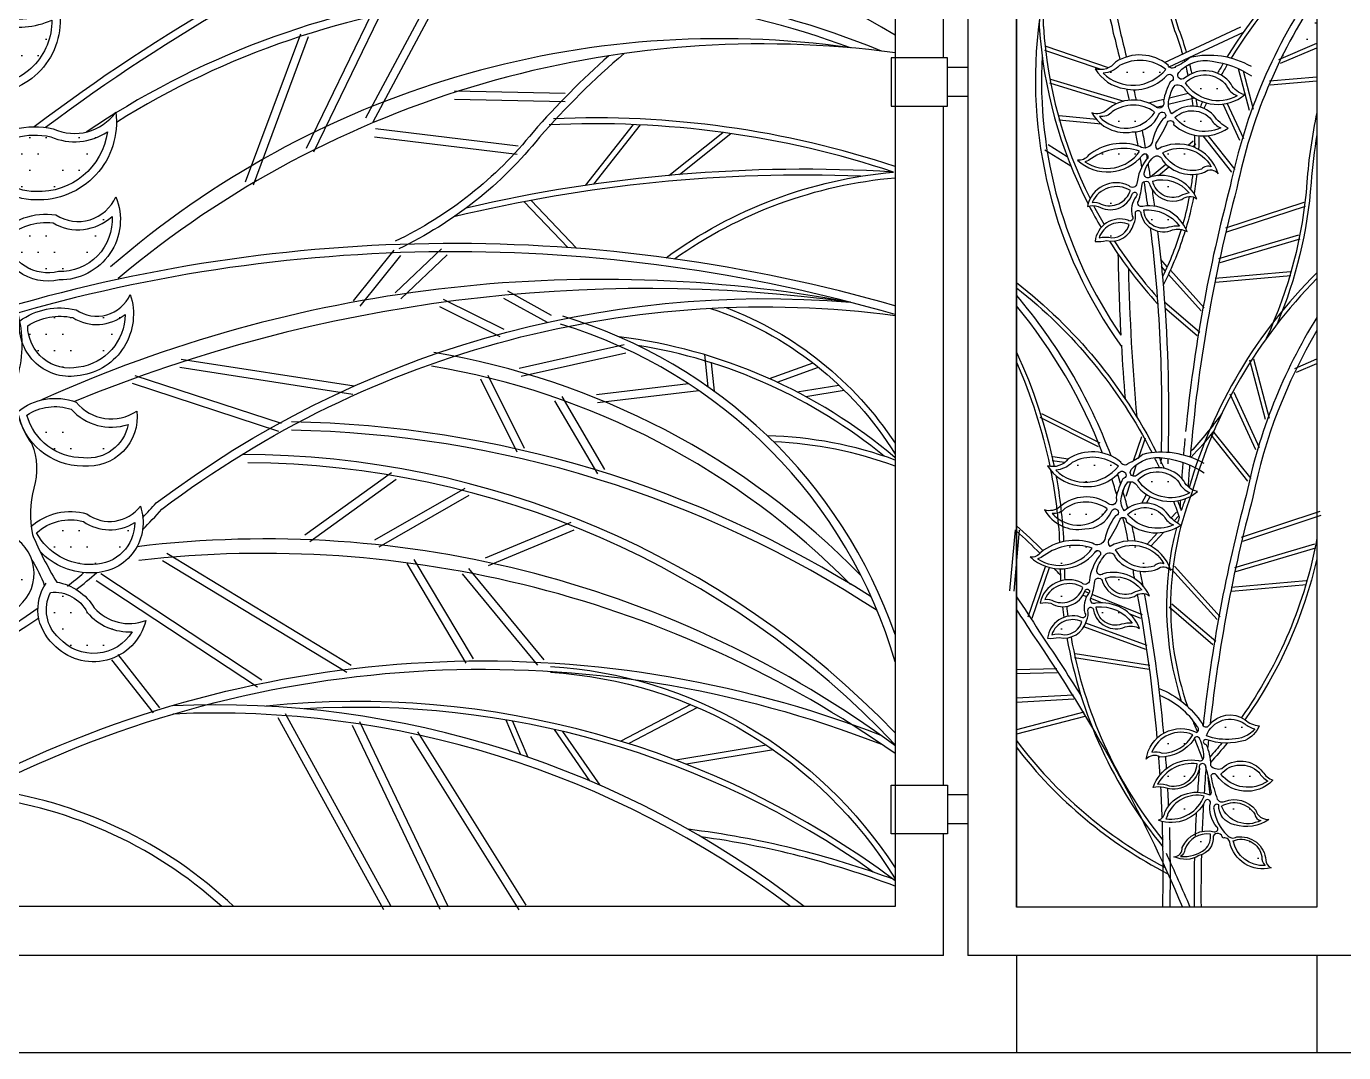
# Model space of a CAD drawing. Extents: x -6708 to 51378, y -17661 to 34250.
# Drawn here: x 30414 to 31771, y -4537 to -3480 of the extents above; entities that cross this region are included whole.
import ezdxf

# ---------------------------------------------------------------- set-up
doc = ezdxf.new("R2010")
doc.units = 0
doc.header["$LTSCALE"] = 5
doc.header["$MEASUREMENT"] = 0
for name, color, linetype in [('0-BCA', 33, 'CONTINUOUS'), ('0-TEXT', 7, 'CONTINUOUS'), ('1', 1, 'CONTINUOUS'), ('2', 2, 'CONTINUOUS'), ('LEAF', 2, 'CONTINUOUS'), ('MET', 2, 'CONTINUOUS')]:
    doc.layers.add(name, color=color, linetype=linetype)

msp = doc.modelspace()

# ---------------------------------------------------------------- hatches: boundary and pattern name
at = {"layer": 'LEAF'}
h = msp.add_hatch(dxfattribs=at)
h.set_pattern_fill('DOTS', color=2, scale=270, style=0)
edge = h.paths.add_edge_path()
edge.add_arc((30458.9, -4040.5), 52.1, 435.1151, 491.5516, ccw=False)
edge.add_arc((30499.5, -3950.4), 48.1, 235.5625, 302.4143)
edge.add_arc((30482.1, -3991.2), 43.2, 270.2682, 360.1982, ccw=False)
edge.add_arc((30478.9, -3972.9), 61.6, 207.6486, 273.133, ccw=False)
edge = h.paths.add_edge_path()
edge.add_arc((30443.4, -3924.9), 53.1, 431.9789, 483.4165, ccw=False)
edge.add_arc((30501, -3838), 55, 221.42, 288.4408)
edge.add_arc((30477, -3882.5), 42.2, 263.7253, 349.548, ccw=False)
edge.add_arc((30471.8, -3864.5), 59.9, 195.5363, 270.5156, ccw=False)
edge = h.paths.add_edge_path()
edge.add_arc((30448, -3839.8), 61.2, 437.426, 482.7486, ccw=False)
edge.add_arc((30486, -3740.6), 46.5, 237.9256, 309.0668)
edge.add_arc((30460, -3776.3), 55.3, 277.7065, 359.5784, ccw=False)
edge.add_arc((30458.6, -3788.3), 43.7, 179.931, 281.6582, ccw=False)
edge = h.paths.add_edge_path()
edge.add_arc((30433.5, -3741.1), 59.2, 442.7355, 493.8052, ccw=False)
edge.add_arc((30466.8, -3638.2), 51.2, 239.6463, 312.9975)
edge.add_arc((30448.3, -3679), 53.5, 268.1437, 363.6227, ccw=False)
edge.add_arc((30435.9, -3689.5), 44.3, 191.5359, 283.9449, ccw=False)
edge = h.paths.add_edge_path()
edge.add_arc((30422.1, -3668.5), 76.7, 437.6054, 491.2856, ccw=False)
edge.add_arc((30463.1, -3537.8), 60.9, 246.2475, 303.898)
edge.add_arc((30426.2, -3578.6), 71.6, 267.4018, 352.0913, ccw=False)
edge.add_arc((30422.4, -3597.4), 52.7, 194.8205, 270.5657, ccw=False)
edge = h.paths.add_edge_path()
edge.add_arc((30370.8, -3521.1), 45.4, 433.0577, 523.8271, ccw=False)
edge.add_arc((30405.8, -3398.4), 82.2, 254.6195, 294.4263)
edge.add_arc((30373.2, -3474), 66.6, 269.9496, 360.5992, ccw=False)
edge.add_arc((30376.6, -3486.6), 54, 203.833, 266.3218, ccw=False)
edge = h.paths.add_edge_path()
edge.add_arc((30290.1, -3606.9), 40.7, 414.5066, 517.6015)
edge.add_arc((30184.6, -3558), 75.6, 298.7529, 333.8366, ccw=False)
edge.add_arc((30262.5, -3563.7), 73.5, 235.5697, 276.1997)
edge.add_arc((30265.1, -3586.7), 50.3, 275.9943, 375.0056)
edge = h.paths.add_edge_path()
edge.add_arc((30328.7, -3705.4), 44.3, 425.9868, 511.5726)
edge.add_arc((30244.8, -3659.5), 51.3, 276.7487, 331.0794, ccw=False)
edge.add_arc((30293.1, -3668.1), 59.8, 225.0754, 279.4395)
edge.add_arc((30297.9, -3677.1), 50.3, 275.7386, 373.9658)
edge = h.paths.add_edge_path()
edge.add_arc((30347.7, -3801.8), 42.5, 423.6275, 509.3773)
edge.add_arc((30264, -3767.5), 48.8, 286.5299, 344.9013, ccw=False)
edge.add_arc((30315.8, -3767.2), 60.4, 231.1532, 283.6189)
edge.add_arc((30324.6, -3780.9), 45.3, 276.8291, 382.2533)
edge = h.paths.add_edge_path()
edge.add_arc((30364.1, -3896.9), 49.4, 433.8645, 506.2377)
edge.add_arc((30278.8, -3843.4), 51.2, 273.1097, 329.5246, ccw=False)
edge.add_arc((30321.1, -3870.4), 46.3, 211.515, 296.9073)
edge.add_arc((30320.7, -3857.9), 57.7, 291.6434, 368.5381)
edge = h.paths.add_edge_path()
edge.add_arc((30372.8, -3977.8), 38.2, 414.1995, 505.4013)
edge.add_arc((30296.1, -3928.9), 52.8, 265.6524, 328.9847, ccw=False)
edge.add_arc((30331, -3959.8), 44.5, 209.1727, 287.0363)
edge.add_arc((30342.1, -3949.4), 53, 272.0389, 362.8121)
edge = h.paths.add_edge_path()
edge.add_arc((30408.5, -4062.3), 44.9, 458.635, 513.9482)
edge.add_arc((30332.6, -4020), 42.1, 266.2272, 327.5952, ccw=False)
edge.add_arc((30367.7, -4038.9), 44.4, 211.3183, 303.733)
edge.add_arc((30377.6, -4043.7), 35.4, 294.6098, 406.9385)
edge = h.paths.add_edge_path()
edge.add_arc((30444.8, -4098.6), 34.7, 385.2536, 452.8945, ccw=False)
edge.add_arc((30519.6, -4046.9), 56.9, 220.3642, 273.1283)
edge.add_arc((30482.6, -4079), 47.2, 221.7183, 328.332, ccw=False)
edge.add_arc((30473.2, -4081), 39.1, 152.8716, 228.627, ccw=False)
h = msp.add_hatch(dxfattribs=at)
h.set_pattern_fill('DOTS', color=2, scale=270, style=0)
h.paths.add_polyline_path([(31597.1, -3573.7, -0.427212), (31634.8, -3576, 0.181516), (31644.3, -3584.5, -0.33888)])
h.paths.add_polyline_path([(31584.6, -3610, -0.413064), (31634.6, -3624.6, 0.323086), (31624.5, -3627.1, -0.350598)])
h.paths.add_polyline_path([(31574.2, -3639.2, -0.305208), (31611.7, -3651.5, 0.084533), (31603, -3654.6, -0.471178)])
h.paths.add_polyline_path([(31565, -3669, -0.26028), (31601.9, -3685.6, 0.071469), (31590.9, -3686.9, -0.494266)])
h.paths.add_polyline_path([(31550.1, -3684.1, -0.33254), (31532.1, -3697.7, 0.117606), (31519, -3697.7, -0.444485)])
h.paths.add_polyline_path([(31551.2, -3649, -0.435938), (31521.1, -3663, 0.196843), (31511.9, -3661.2, -0.453979)])
h.paths.add_polyline_path([(31607.9, -3538, -0.451636), (31650.2, -3540.8, 0.198186), (31661.3, -3551.3, -0.400599)])
h.paths.add_polyline_path([(31523.2, -3528.2, 0.1622), (31540.1, -3520.3, -0.301965), (31587.6, -3524.1, -0.443405)])
h = msp.add_hatch(dxfattribs=at)
h.set_pattern_fill('DOTS', color=2, scale=270, style=0)
h.paths.add_polyline_path([(31519.3, -3572.7, 0.263305), (31532.4, -3567.8, -0.322078), (31576.3, -3568.3, -0.495718)])
h.paths.add_polyline_path([(31560.6, -3608.4, -0.410464), (31504.4, -3619.4, 0.105325), (31511.1, -3616.1, -0.239944)])
h = msp.add_hatch(dxfattribs=at)
h.set_pattern_fill('DOTS', color=2, scale=270, style=0)
h.paths.add_polyline_path([(31559, -3947, -0.451636), (31601.4, -3949.8, 0.169458), (31610.4, -3959.4, 0.000425), (31610.2, -3960.3, 0.001283), (31609.6, -3961.8, -0.377387)])
h.paths.add_polyline_path([(31586, -3985, 0.181516), (31595.5, -3993.5, -0.33888), (31548.3, -3982.7, -0.427212)])
h.paths.add_polyline_path([(31491.3, -3929.3, -0.301965), (31538.8, -3933.2, -0.443405), (31474.3, -3937.3, 0.1622)])
h = msp.add_hatch(dxfattribs=at)
h.set_pattern_fill('DOTS', color=2, scale=270, style=0)
h.paths.add_polyline_path([(31470.5, -3981.7, 0.263305), (31483.6, -3976.8, -0.318168), (31527.2, -3977.1, -0.502624)])
h = msp.add_hatch(dxfattribs=at)
h.set_pattern_fill('DOTS', color=2, scale=270, style=0)
h.paths.add_polyline_path([(31535.9, -4019.2, -0.417418), (31585.7, -4033.6, 0.323086), (31575.7, -4036.2, -0.348779)])
h.paths.add_polyline_path([(31462.3, -4025.1, -0.24519), (31511.8, -4017.7, -0.406418), (31455.6, -4028.5, 0.105325)])
h = msp.add_hatch(dxfattribs=at)
h.set_pattern_fill('DOTS', color=2, scale=270, style=0)
h.paths.add_polyline_path([(31502.3, -4058.1, -0.435938), (31472.3, -4072.1, 0.196843), (31463, -4070.3, -0.453979)])
h = msp.add_hatch(dxfattribs=at)
h.set_pattern_fill('DOTS', color=2, scale=270, style=0)
h.paths.add_polyline_path([(31525.4, -4048.3, -0.305208), (31562.9, -4060.6, 0.084533), (31554.1, -4063.7, -0.471178)])
h = msp.add_hatch(dxfattribs=at)
h.set_pattern_fill('DOTS', color=2, scale=270, style=0)
h.paths.add_polyline_path([(31516.1, -4078, -0.26028), (31553.1, -4094.7, 0.071469), (31542.1, -4096, -0.494266)])
h = msp.add_hatch(dxfattribs=at)
h.set_pattern_fill('DOTS', color=2, scale=270, style=0)
h.paths.add_polyline_path([(31501.3, -4093.2, -0.33254), (31483.3, -4106.7, 0.117606), (31470.2, -4106.7, -0.444485)])
h = msp.add_hatch(dxfattribs=at)
h.set_pattern_fill('DOTS', color=2, scale=270, style=0)
h.paths.add_polyline_path([(31669.1, -4198.6, 0.096625), (31679.3, -4203.9, -0.229635), (31656.1, -4214.3, -0.122366), (31629.5, -4210.9, -0.494881)])
h = msp.add_hatch(dxfattribs=at)
h.set_pattern_fill('DOTS', color=2, scale=270, style=0)
h.paths.add_polyline_path([(31620.1, -4239.9, -0.437117), (31591.1, -4262.5, 0.158727), (31579.2, -4260.8, -0.312282)])
h.paths.add_polyline_path([(31615.5, -4209.8, -0.273804), (31583.8, -4228.8, 0.176035), (31573.4, -4227.7, -0.421189)])
h = msp.add_hatch(dxfattribs=at)
h.set_pattern_fill('DOTS', color=2, scale=270, style=0)
h.paths.add_polyline_path([(31644.4, -4250.4, -0.428368), (31683.5, -4248.4, 0.109352), (31692.8, -4257.7, -0.396132)])
h = msp.add_hatch(dxfattribs=at)
h.set_pattern_fill('DOTS', color=2, scale=270, style=0)
h.paths.add_polyline_path([(31627, -4273, 0.000053), (31627, -4273.4, -0.355644), (31587.6, -4296.4, 0.10474), (31589.6, -4291.8, -0.352503)])
h = msp.add_hatch(dxfattribs=at)
h.set_pattern_fill('DOTS', color=2, scale=270, style=0)
h.paths.add_polyline_path([(31645.2, -4283.4, -0.416065), (31679.3, -4291.8, 0.331722), (31685.5, -4298.1, -0.452162)])
h = msp.add_hatch(dxfattribs=at)
h.set_pattern_fill('DOTS', color=2, scale=270, style=0)
h.paths.add_polyline_path([(31633.6, -4312.2, -0.250768), (31628.3, -4327.8, -0.190531), (31602.9, -4335.3, 0.258925), (31607.3, -4328, -0.350377)])
h = msp.add_hatch(dxfattribs=at)
h.set_pattern_fill('DOTS', color=2, scale=270, style=0)
h.paths.add_polyline_path([(31657.1, -4319.2, -0.482141), (31686.5, -4335.4, 0.217714), (31690.2, -4344.6, -0.374666)])
at = {"layer": 'MET'}
h = msp.add_hatch(dxfattribs=at)
h.set_pattern_fill('DOTS', color=1, scale=270, style=0)
h.paths.add_polyline_path([(31743.4, -3449), (31743.4, -3497.2), (31706.5, -3512.8, -0.033549)])

# ---------------------------------------------------------------- linework, layer by layer
at = {"layer": '0-BCA', "color": 3}
for p, q in [((31383.7, -2437.4), (31383.7, -4437.4)), ((31383.7, -2437.4), (31383.7, -4437.4)), ((31433.7, -2487.4), (31433.7, -4387.4)), ((31433.7, -2487.4), (31433.7, -4387.4)), ((31743.4, -2487.4, 0), (31743.4, -4387.4, 0)), ((31308.7, -2812.4), (31308.7, -3512.1)), ((31358.7, -3512.1), (31358.7, -2812.4)), ((31308.7, -3562.1), (31308.7, -4261.8)), ((31358.7, -4261.8), (31358.7, -3562.1)), ((31358.7, -4437.4), (31358.7, -4311.8)), ((31743.4, -4387.4), (31433.7, -4387.4)), ((31358.7, -4437.4), (29622.2, -4437.4)), ((31793.4, -4437.4), (31383.7, -4437.4)), ((31433.7, -4437.4), (31433.7, -4537.4)), ((31743.4, -4437.4, 0), (31743.4, -4537.4, 0))]:
    msp.add_line(p, q, dxfattribs=at)
at = {"layer": '0-BCA', "color": 1}
for p, q in [((31383.7, -3522.1), (31362.7, -3522.1)), ((31383.7, -3552.1), (31362.7, -3552.1)), ((31383.7, -4271.8), (31362.7, -4271.8)), ((31383.7, -4301.8), (31362.7, -4301.8))]:
    msp.add_line(p, q, dxfattribs=at)
at = {"layer": '0-BCA', "color": 5}
msp.add_line((26053.9, -4537.4), (33226.5, -4537.4), dxfattribs=at)
at = {"layer": '0-BCA', "color": 3}
msp.add_lwpolyline([(31308.7, -2464.1), (31308.7, -4386.9), (29672.7, -4386.9), (29672.2, -1987.5, -0.153284), (31308.7, -2464.1, -3.305213)], format="xyb", dxfattribs=at)
msp.add_lwpolyline([(31433.7, -2487.4), (31743.4, -2487.4), (31743.4, -4387.4), (31433.7, -4387.4)], close=True, dxfattribs=at)
at = {"layer": '0-BCA', "color": 1}
for points in [[(31362.7, -3562.1), (31362.7, -3512.1), (31304.7, -3512.1), (31304.7, -3562.1)], [(31362.7, -4261.8), (31362.7, -4311.8), (31304.7, -4311.8), (31304.7, -4261.8)]]:
    msp.add_lwpolyline(points, close=True, dxfattribs=at)
at = {"layer": '0-TEXT', "color": 1}
for p, q in [((31383.7, -3522.1), (31383.7, -3552.1)), ((31383.7, -4271.8), (31383.7, -4301.8))]:
    msp.add_line(p, q, dxfattribs=at)
at = {"layer": '1'}
for p, q in [((30763.2, -3574.2), (30826.6, -3456.1)), ((30770.8, -3578.3), (30834.1, -3460.2)), ((30702.2, -3605.5), (30769.2, -3467.2)), ((30709.9, -3609.2), (30776.9, -3470.9)), ((30639.4, -3640), (30696.3, -3487.4)), ((31586.4, -3517), (31664.9, -3480.3)), ((31591.2, -3521.6), (31667.6, -3485.9)), ((30647.5, -3643), (30704.3, -3490.3)), ((31528.7, -3522.6), (31464.3, -3500.7)), ((31704.2, -3513.8, 0), (31743.4, -3497.2, 0)), ((31705.9, -3517.7, 0), (31743.4, -3501.9, 0)), ((31521, -3524.4), (31462.9, -3504.7)), ((31674.1, -3566.6, 0), (31662.7, -3523.5, 0)), ((31678.2, -3565.5, 0), (31667.8, -3525.9, 0)), ((31537.2, -3559.5), (31468.1, -3538.5)), ((31544.8, -3557.4), (31469.3, -3534.4)), ((31694.7, -3535.9, 0), (31743.4, -3531.8, 0)), ((31695.1, -3540.1, 0), (31743.4, -3536.1, 0)), ((30854.6, -3554.7), (30968.7, -3557.1)), ((30854.7, -3546.1), (30968.9, -3548.6)), ((31569.8, -3558.7), (31585.6, -3554.8)), ((31590.3, -3560.1), (31617.2, -3553.5)), ((31591.6, -3553.4), (31610.8, -3548.6)), ((31577.9, -3563.1), (31585.2, -3561.3)), ((31664.1, -3597.6, 0), (31646.7, -3559.9, 0)), ((31668, -3595.8, 0), (31651.1, -3559.1, 0)), ((30989.6, -3643.7), (31039.1, -3581)), ((30998.2, -3642.4), (31046.5, -3581.3)), ((31521.6, -3580.7), (31477.4, -3576.4)), ((31516.5, -3575.9), (31477.8, -3572.1)), ((30772.3, -3593.5), (30919.3, -3611.5)), ((30773.4, -3585), (30920.3, -3603)), ((31075.7, -3633.4), (31131.2, -3589.1)), ((31086.5, -3632.5), (31139.4, -3590.2)), ((31655.9, -3630, 0), (31626.1, -3592.7, 0)), ((31659.3, -3627.4, 0), (31631.4, -3592.4, 0)), ((31489.9, -3624), (31463.2, -3607.3)), ((31486.2, -3614.3), (31466.5, -3602)), ((31610.6, -3602.3), (31616, -3597.7)), ((31615.4, -3603.8), (31618.7, -3601)), ((31563.5, -3612.5), (31566.6, -3611)), ((31572, -3634.8), (31587.6, -3621.7)), ((31580.1, -3633.5), (31590.8, -3624.5)), ((30926.6, -3660.5), (30971.5, -3707.8)), ((30933.6, -3659.1), (30980.3, -3708.4)), ((31649.4, -3687.6, 0), (31730.2, -3661, 0)), ((31650.7, -3691.7, 0), (31731.6, -3665, 0)), ((31642.4, -3718.9, 0), (31724.8, -3694.7, 0)), ((31643.6, -3723, 0), (31726.1, -3698.8, 0)), ((30750.8, -3762.7), (30792.6, -3710.5)), ((30757.5, -3768), (30799.3, -3715.8)), ((30793.6, -3754.3), (30841.3, -3709.1)), ((30799.5, -3760.5), (30847.2, -3715.3)), ((31589.2, -3727.6, 0), (31582.5, -3720.2, 0)), ((31587.2, -3731.8, 0), (31583.2, -3727.4, 0)), ((31627.3, -3769.9, 0), (31592.4, -3731.1, 0)), ((31638.5, -3739.2, 0), (31716.1, -3732.3, 0)), ((31624.2, -3772.8, 0), (31590.4, -3735.4, 0)), ((31638.9, -3743.5, 0), (31716.5, -3736.6, 0)), ((30905.2, -3759.9), (30950.3, -3784.7)), ((30909.3, -3752.4), (30954.4, -3777.3)), ((30839.1, -3768.5), (30901.6, -3799.4)), ((30842.9, -3760.8), (30905.4, -3791.7)), ((31622.7, -3795.4, 0), (31586.3, -3764.1, 0)), ((31619.9, -3798.6, 0), (31586.8, -3770.1, 0)), ((30921.4, -3831.9), (31029.4, -3807.7)), ((30751.2, -3850.6), (30572.9, -3823.1)), ((30923.3, -3840.3), (31031.3, -3816.1)), ((31112.4, -3818.1), (31115.9, -3851.3)), ((31119.3, -3826.5), (31122.4, -3855.9)), ((31179.2, -3842.8), (31224.2, -3826.7)), ((31690.5, -3885.1), (31674.3, -3823.9)), ((31694.6, -3884), (31678.4, -3822.8)), ((31720.6, -3832.3), (31743.4, -3822.6)), ((31722.3, -3836.2), (31743.4, -3827.3)), ((30525.2, -3839.5), (30676, -3888.7)), ((30749.9, -3859.1), (30571.6, -3831.5)), ((30889.2, -3839.2), (30926.6, -3914.5)), ((31187.1, -3846.4), (31229.7, -3831.1)), ((30522.6, -3847.6), (30673.3, -3896.9)), ((30881.5, -3843), (30919, -3918.3)), ((31001, -3859.1), (31095.7, -3847.9)), ((31207.9, -3856.6), (31250.8, -3849.5)), ((31216.7, -3861.3), (31256.2, -3854.7)), ((30957.9, -3865.7), (31002, -3940.8)), ((30965.2, -3861.4), (31009.4, -3936.5)), ((31002, -3867.6), (31106.6, -3855.2)), ((31680.5, -3916.1), (31654.1, -3858.8)), ((31684.4, -3914.3), (31658, -3857)), ((31520.1, -3909.2), (31460, -3879)), ((31518.2, -3913), (31458.1, -3882.8)), ((31554.4, -3927.7), (31562.9, -3902.4)), ((31559.7, -3925.3), (31566.9, -3903.7)), ((31672.3, -3948.5), (31634.3, -3900.9)), ((31675.6, -3945.8), (31637.7, -3898.3)), ((31483.4, -3929.4), (31470.6, -3927.5)), ((31487.1, -3925.7), (31471.3, -3923.3)), ((31553.7, -3943.2), (31557.6, -3931.4)), ((30700.6, -4003.8), (30789.7, -3939.5)), ((30705.7, -4010.7), (30794.7, -3946.5)), ((31546.8, -3963.8), (31551.7, -3949.1)), ((30772.7, -4008.8), (30865.7, -3955.6)), ((30777, -4016.2), (30869.9, -3963)), ((31542.7, -3962.4), (31545.6, -3953.8)), ((31562.9, -3971.3), (31567.9, -3962.2)), ((31567.8, -3971.2), (31571.5, -3964.3)), ((30886.6, -4027.6), (30974.8, -3990.9)), ((31593.1, -3986.4), (31598.6, -3980.4)), ((31596.3, -3989.3), (31601, -3984.1)), ((31665.8, -4006.1), (31746.6, -3979.5)), ((31667.1, -4010.2), (31747.9, -3983.5)), ((30889.9, -4035.5), (30978.1, -3998.8)), ((31427.1, -4061.6), (31432.7, -3998.7)), ((31431.3, -4061.9), (31437, -3999.1)), ((31551, -3993.3), (31551, -3993.2)), ((31568.4, -4013.5), (31579.2, -4001.7)), ((31572.4, -4015.5), (31585.6, -4001)), ((31658.8, -4037.4), (31741.2, -4013.2)), ((31660, -4041.5), (31742.4, -4017.3)), ((30743.9, -4145.8), (30553.8, -4030.5)), ((30748.3, -4138.5), (30558.2, -4023.2)), ((30874.2, -4131.6), (30813.1, -4029.1)), ((31514.7, -4021.6), (31517.7, -4020.1)), ((30656.3, -4153.7), (30490.2, -4044)), ((30866.8, -4136), (30805.8, -4033.5)), ((30862.5, -4044), (30940.3, -4138)), ((30869.1, -4038.5), (30946.9, -4132.6)), ((31445.9, -4088.3), (31463.8, -4036.3)), ((31450, -4089.7), (31467.9, -4037.5)), ((31640.5, -4091.2), (31593.5, -4039.1)), ((31643.7, -4088.4), (31596.7, -4036.2)), ((30651.6, -4160.9), (30485.4, -4051.2)), ((31654.9, -4057.7), (31732.5, -4050.8)), ((31655.3, -4062), (31732.8, -4055)), ((31506.1, -4067.6), (31502.3, -4066.1)), ((31508.5, -4064), (31504.2, -4062.2)), ((31521.7, -4073.9), (31510.4, -4069.3)), ((31563.6, -4086.2), (31511.8, -4065.3)), ((31562, -4090.1), (31550.9, -4085.7)), ((31636.3, -4117.1), (31591.3, -4078.4)), ((31639.1, -4113.9), (31594, -4075.2)), ((31567.1, -4121.9), (31503.4, -4098.6)), ((31568.6, -4117.9), (31505.2, -4094.7)), ((31571.1, -4138.4), (31494.2, -4126.5)), ((30544.5, -4187.3), (30501.6, -4132.6)), ((30551.2, -4182), (30508.3, -4127.3)), ((31570.4, -4142.6), (31493.5, -4130.7)), ((31475.5, -4141.8), (31433.7, -4142.8)), ((31475.6, -4146.1), (31433.7, -4147.1)), ((31098.1, -4178.8), (31026.2, -4216.5)), ((31492.6, -4168.9), (31433.7, -4172.3)), ((31492.8, -4173.2), (31433.7, -4176.5)), ((30672.6, -4192), (30781.4, -4390)), ((30680.1, -4187.9), (30788.9, -4385.8)), ((30907.6, -4194.5), (30922.7, -4230.3)), ((31105.2, -4181.8), (31034.3, -4219)), ((31503.1, -4186.7), (31433.7, -4204.7)), ((31504.1, -4190.9), (31433.7, -4209.1)), ((30840.1, -4389.8), (30749.5, -4200.2)), ((30847.8, -4386.1), (30757.2, -4196.5)), ((30928.6, -4385.6), (30817.1, -4207)), ((30914.6, -4195.7), (30930.3, -4232.9)), ((30957.5, -4204.4), (30994, -4257.3)), ((30966.1, -4206.4), (31004.4, -4261.8)), ((30921.3, -4390.2), (30809.8, -4211.5)), ((31176.2, -4220.6), (31082.9, -4236)), ((31183.4, -4225.5), (31093.9, -4240.3))]:
    msp.add_line(p, q, dxfattribs=at)
for points in [[(30061.4, -3708, -0.006045), (30106.4, -3673.8, 0.130076), (30491.2, -3088.1)], [(29992.3, -3775.3, -0.016374), (30111.8, -3680.4, 0.119753), (30480.3, -3144, 0.119753)], [(31433.7, -3226.8, -0.150404), (31600.9, -3482.7, -0.019445), (31608.8, -3506.5, -0.019445)], [(31433.7, -3232.2, -0.148747), (31596.8, -3484, -0.020128), (31604.9, -3508.4, -0.020128)], [(31433.7, -3250.7, -0.122493), (31540.6, -3485.2, -0.004281), (31547.1, -3511.4, -0.004281)], [(31433.7, -3258.1, -0.10283), (31533.6, -3486.7, -0.004481), (31540.4, -3514, -0.004481)], [(31433.7, -3313.3, -0.086691), (31457.3, -3480.4, 0.102512), (31507.6, -3662.7, 0.102512)], [(30319.1, -3505.6, -0.414967), (30386.4, -3469.4, 0.218355), (30447, -3459.5, -0.473511), (30372.9, -3549.1, -0.226882), (30325.6, -3522.9, -0.226882)], [(31457.5, -3472.1, 0.1916), (31542, -3809.7)], [(30295.9, -3482.5, -0.186863), (30325.3, -3519.7, 0.1907), (30352.7, -3576.4, -0.252134), (30365.1, -3610.6, 0.139232), (30374.7, -3647.2, -0.045981), (30384.1, -3703.5, 0.111), (30402.9, -3770.3, -0.144561), (30405.3, -3836.8, 0.22353), (30419.3, -3910.2, -0.165363), (30421.3, -3955.7, 0.118044), (30419.7, -4003.5, 0.036084), (30444.8, -4052.5, -0.597142)], [(31013.9, -3510.2, 0.03345), (30935.7, -3588.7, -0.112657), (30793.5, -3701.3)], [(31029.6, -3507.8, 0.037485), (30942.3, -3594.1, -0.112551), (30797.2, -3709.1)], [(31460.2, -3510.1, 0.165352), (31541.3, -3797.9)], [(31587.6, -3524.1, 0.301965), (31540.1, -3520.3, -0.1622), (31523.2, -3528.2, 0.443405), (31587.6, -3524.1)], [(31606.6, -3514.4, -0.001488), (31607.1, -3516.3)], [(31610.5, -3512.6, -0.000752), (31610.7, -3513.5)], [(31608.3, -3521, -0.007765), (31610.5, -3530.7, -0.007765)], [(31612.1, -3518.8, -0.007762), (31614.4, -3528.6, -0.007762)], [(31607.9, -3538, -0.451636), (31650.2, -3540.8, 0.198186), (31661.3, -3551.3, -0.400599), (31607.9, -3538)], [(31547.3, -3544.4, -0.001881), (31549.8, -3555.9, -0.001881)], [(31554.8, -3545.1, -0.001728), (31557, -3555.8, -0.001728)], [(31614.1, -3551.4, -0.008468), (31615.5, -3562.1)], [(31618.8, -3554.5, -0.006244), (31619.8, -3562.5)], [(30365.5, -3604.7, -0.242831), (30441.3, -3585.4, 0.358992), (30505.7, -3568.3, -0.464995), (30422.8, -3658.6, -0.308457), (30365.6, -3620.1, -0.308457)], [(31576, -3568, 0.318168), (31532.4, -3567.8, -0.263305), (31519.3, -3572.7, 0.495718), (31576.3, -3568.3)], [(31597.1, -3573.7, -0.427212), (31634.8, -3576, 0.181516), (31644.3, -3584.5, -0.33888), (31597.1, -3573.7)], [(31556.3, -3588.5, -0.00232), (31558.9, -3602.8, -0.00232)], [(31563.3, -3587, -0.002924), (31566.6, -3605.1, -0.002924)], [(31617.3, -3591.8, -0.009956), (31617.2, -3604.5)], [(31621.6, -3592.5, -0.01092), (31621.5, -3606.6)], [(31560.6, -3608.4, 0.239944), (31511.1, -3616.1, -0.105325), (31504.4, -3619.4, 0.406418), (31560.6, -3608.7)], [(31584.8, -3609.9, -0.412098), (31634.6, -3624.6, 0.323086), (31624.5, -3627.1, -0.348779), (31584.8, -3610.2)], [(31561.1, -3615.4, -0.001562), (31562.8, -3625.1, -0.001562)], [(31567.6, -3611.3, -0.000789), (31568.5, -3616.3, -0.000789)], [(31569.4, -3621.5, -0.002186), (31571.6, -3635.2, -0.002186)], [(31574.2, -3639.2, -0.305208), (31611.7, -3651.5, 0.084533), (31603, -3654.6, -0.471178), (31574.2, -3639.2)], [(31615.3, -3632.5, -0.011864), (31613.3, -3647.5)], [(31619.7, -3632.1, -0.01565), (31616.8, -3652.1)], [(31551.2, -3649, 0.453979), (31511.9, -3661.2, -0.196843), (31521.1, -3663, 0.435938), (31551.2, -3649)], [(31565.1, -3640, -0.004001), (31568.8, -3664.9, -0.004001)], [(31573.5, -3648.1, -0.002738), (31576, -3665.2)], [(31508.7, -3664.9, 0.013632), (31521, -3687.1, 0.013632)], [(31611.9, -3655.2, -0.022651), (31605.3, -3683.3)], [(31616.2, -3655.7, -0.025993), (31608.3, -3688.4)], [(31565, -3669, -0.26028), (31601.9, -3685.6, 0.071469), (31590.9, -3686.9, -0.494266), (31565, -3669)], [(31550.1, -3684.1, 0.444485), (31519, -3697.7, -0.117606), (31532.1, -3697.7, 0.33254), (31550.1, -3684.1)], [(31571.7, -3687.4, -0.036931), (31582.9, -3918.7, -0.036931)], [(31579.3, -3690.8, -0.007532), (31584.2, -3738.1)], [(31603.6, -3689.1, -0.041383), (31584.2, -3738.1)], [(31607.7, -3690.3, -0.043361), (31585, -3746.6, -0.043361)], [(31529.6, -3701.1, 0.043829), (31579.3, -3765.7)], [(31538.4, -3714.4, 0.009092), (31541.3, -3797.9)], [(31549.1, -3729.2, 0.016761), (31557.8, -3882.4)], [(31262.8, -3764.2, 0.153131), (30429.1, -3864.8, 0.095937)], [(31433.7, -3743.7, -0.111522), (31578.1, -3918.9, -0.111522)], [(31584.2, -3738.1, -0.02871), (31590, -3919, -0.027556)], [(31743.4, -3739.8, 0.12764), (31614.2, -3961.6, 0.177023), (31609.9, -4180.4)], [(31743.4, -3733.7, 0.126939), (31611.7, -3955, 0.126939)], [(31262.8, -3764.2, 0.132116), (30463.1, -3866.4, 0.091364)], [(31433.7, -3749.1, -0.10904), (31573.5, -3919.3, -0.10904)], [(30533.3, -3998.5, 0.009677), (30553.1, -3977.5, -0.197365), (31308.7, -3777.7)], [(30533.6, -3985.9, 0.006895), (30547.4, -3971, -0.18564), (31262.8, -3764.2)], [(31743.4, -3779.7, 0.089312), (31670.5, -3963.3, 0.038285), (31626.1, -4200.3, 0.038285)], [(31743.4, -3793.4, 0.084088), (31677.4, -3964.9, 0.03792), (31633.4, -4198.6, 0.03792)], [(31541.9, -3808.5, 0.006009), (31545.8, -3863.6, 0.006009)], [(31433.7, -3815.6, -0.05949), (31472.6, -3933.5, -0.05949)], [(31433.7, -3825.9, -0.054466), (31468.2, -3933.2, -0.054466)], [(31538.8, -3933.2, 0.301965), (31491.3, -3929.3, -0.1622), (31474.3, -3937.3, 0.443405), (31538.8, -3933.2)], [(31575.9, -3924.1, -0.005714), (31581, -3934.6)], [(31580.7, -3924.1, -0.006002), (31586, -3935.3)], [(31582.8, -3924.2, -0.001014), (31582.6, -3930.6)], [(31589.9, -3925.3, -0.000852), (31589.7, -3930.7)], [(31469, -3937.1, -0.036298), (31478.2, -4011.8)], [(31474.5, -3942.8, -0.032716), (31482.4, -4010.8)], [(31559, -3947, -0.451636), (31601.4, -3949.8, 0.198186), (31612.4, -3960.4, -0.400599), (31559, -3947)], [(30418.3, -3995.3, -0.260156), (30476, -3982.3, 0.410248), (30531, -3974.3, -0.512348), (30482.5, -4043, -0.222218), (30427.5, -4020.6, -0.452913)], [(31527.2, -3977.1, 0.318168), (31483.6, -3976.8, -0.263305), (31470.5, -3981.7, 0.495718), (31527.5, -3977.4)], [(31548.3, -3982.7, -0.427212), (31586, -3985, 0.181516), (31595.5, -3993.5, -0.33888), (31548.3, -3982.7)], [(31595.6, -3969.2, -0.008581), (31601.5, -3985.7, -0.008581)], [(31599.9, -3968.6, -0.005249), (31603.7, -3978.8, -0.005249)], [(31607.9, -3966.4, 0.010096), (31603.7, -3978.8, 0.010096)], [(30424.1, -4001.7, -0.253116), (30472.3, -3990.1, 0.30026), (30525.3, -3991.1, -0.413856), (30482.3, -4034.4, -0.289384), (30424.1, -4001.7, -0.223008)], [(31601.5, -3985.7, 0.004945), (31599.8, -3991.8, 0.004945)], [(31598.6, -3996.5, 0.141159), (31603.7, -4175.2, 0.141159)], [(31511.8, -4017.4, 0.239944), (31462.3, -4025.1, -0.105325), (31455.6, -4028.5, 0.406418), (31511.8, -4017.7)], [(31535.9, -4019, -0.412098), (31585.7, -4033.6, 0.323086), (31575.7, -4036.2, -0.348779), (31535.9, -4019.2)], [(31743.4, -4007.1, -0.109941), (31665.6, -4192.1, -0.109941)], [(30419.3, -4029.8, -0.053935), (30432, -4055.8)], [(31743.4, -4028.4, -0.098381), (31669.3, -4194.3, -0.098381)], [(30455.8, -4056.7, 0.007482), (30472.9, -4042.8)], [(30465, -4060.3, 0.009191), (30486.1, -4042.8)], [(31478.9, -4038.9, 0.006619), (31479.3, -4051.2)], [(31483.2, -4038.7, 0.006298), (31483.6, -4050.3)], [(30444.8, -4052.5, -0.221181), (30483.4, -4079, 0.311183), (30536.7, -4092.1, -0.601436), (30441.3, -4116.4, -0.373222), (30433.8, -4053.6, -1.078008)], [(31502.3, -4058.1, 0.453979), (31463, -4070.3, -0.196843), (31472.3, -4072.1, 0.435938), (31502.3, -4058.1)], [(31525.4, -4048.3, -0.305208), (31562.9, -4060.6, 0.084533), (31554.1, -4063.7, -0.471178), (31525.4, -4048.3)], [(30438.4, -4063.2, -0.313802), (30476.2, -4083.8, 0.234383), (30522.7, -4103.7, -0.501929), (30447.4, -4110.3, -0.343134), (30438.4, -4063.2, -0.343134)], [(31433.7, -4067.6, -0.019802), (31456.7, -4103, -0.012724), (31500.6, -4170.2)], [(29985.9, -4214.4, 0.160124), (30425.6, -4079.2, 0.160124)], [(31433.7, -4081.1, -0.012589), (31450.7, -4106.9, -0.051102), (31604.8, -4387.4)], [(31516.1, -4078, -0.26028), (31553.1, -4094.7, 0.071469), (31542.1, -4096, -0.494266), (31516.1, -4078)], [(29985.7, -4222.9, 0.158331), (30426.3, -4089.2, 0.158331)], [(31501.3, -4093.2, 0.444485), (31470.2, -4106.7, -0.117606), (31483.3, -4106.7, 0.33254), (31501.3, -4093.2)], [(30030.9, -4245.5, 0.286034), (30366, -4258.7, -0.213763), (31294.1, -4210.2, -0.16057)], [(30026.1, -4252.6, 0.285875), (30370.1, -4266.3, -0.214668), (31294.8, -4219.7, -0.160848)], [(31615.1, -4194.5, 0.010537), (31620.4, -4206.9, 0.010537)], [(31615.5, -4209.8, 0.421189), (31573.4, -4227.7, -0.176035), (31583.8, -4228.8, 0.273804), (31615.5, -4209.8)], [(31433.7, -4215.8, 0.11042), (31586.9, -4346.7)], [(31631.7, -4215.6, 0.001363), (31630.8, -4224.1)], [(31645.6, -4218.3, -0.010461), (31633, -4232.9)], [(31650.9, -4218.5, -0.014276), (31633.6, -4238.6)], [(31433.7, -4222.8, 0.110335), (31589.7, -4353)], [(31620.1, -4239.9, 0.312282), (31579.2, -4260.8, -0.158727), (31591.1, -4262.5, 0.437117), (31620.1, -4239.9)], [(31622.3, -4244.6, 0.004259), (31620.4, -4269, 0.004259)], [(31629.1, -4242.8, 0.004259), (31627.2, -4269.9, 0.004259)], [(31644.4, -4250.4, -0.428368), (31683.5, -4248.4, 0.109352), (31692.8, -4257.7, -0.396132), (31644.4, -4250.4)], [(31627.1, -4273, 0.353312), (31589.6, -4291.8, -0.10474), (31587.6, -4296.4, 0.358217), (31627.1, -4273)], [(31626.5, -4281.4, 0.004407), (31625.2, -4309.4)], [(31645.2, -4283.4, -0.416065), (31679.3, -4291.8, 0.331722), (31685.5, -4298.1, -0.452162), (31645.2, -4283.4)], [(31619.1, -4290.4, 0.004109), (31617.9, -4314)], [(31591.4, -4305.4, -0.013016), (31591.7, -4387.4, -0.013016)], [(31633.6, -4312.2, 0.350377), (31607.3, -4328, -0.258925), (31602.9, -4335.3, 0.190531), (31628.3, -4327.8, 0.250768), (31633.6, -4312.2)], [(31657.1, -4319.2, -0.482141), (31686.5, -4335.4, 0.217714), (31690.2, -4344.6, -0.374666), (31657.1, -4319.2)], [(31587.9, -4332, -0.009619), (31612.5, -4387.4, -0.009619)], [(31617.2, -4336.6, 0.008846), (31616.9, -4387.4)], [(31624.4, -4333.5, 0.008463), (31624, -4387.4)]]:
    msp.add_lwpolyline(points, format="xyb", dxfattribs=at)
at = {"layer": '1', "elevation": 0}
for points in [[(31743.4, -3399.7, 0.070857), (31650.7, -3511.6, 0.070857)], [(31743.4, -3405.5, 0.068266), (31655, -3512.7, 0.068266)], [(31743.4, -3436.4, 0.102785), (31654.1, -3644.8, 0.040751), (31608.1, -3897.3)], [(31743.4, -3449, 0.098151), (31661, -3646.4, 0.044914), (31612.9, -3923.8, 0.044914)], [(31646.9, -3517.9, 0.005711), (31641, -3528.1, 0.005711)], [(31651.1, -3519.1, 0.00617), (31644.8, -3530, 0.00617)], [(31625.6, -3557.6, 0.002992), (31623, -3563.1)], [(31629.7, -3558.9, 0.003088), (31627, -3564.6)], [(31743.4, -3568.6, 0.034699), (31733.1, -3640.4, -0.090915), (31691.1, -3801.6)], [(31743.4, -3591.2, 0.024056), (31737.4, -3640.8, -0.080795), (31702.5, -3786.3)], [(31645.2, -3879.2, -0.027256), (31613.3, -3918.1)], [(31607.4, -3904.5, 0.002718), (31605.9, -3921.6, 0.002718)], [(31637.3, -3896.6, -0.019466), (31613.6, -3924.1, -0.019466)], [(31605.3, -3929.1, 0.002635), (31604.1, -3945.7)], [(31612.2, -3931.8, 0.003564), (31610.7, -3954.1)], [(31602.7, -3968, 0.001313), (31602.3, -3976.3, 0.001313)]]:
    msp.add_lwpolyline(points, format="xyb", dxfattribs=at)
at = {"layer": '1'}
for points in [[(30327.2, -3508.5, -0.418152), (30384, -3477.7, 0.175458), (30439.8, -3473.3, -0.417538), (30373.1, -3540.6, -0.279623)], [(30371.5, -3610.9, -0.238603), (30438.6, -3593.6, 0.256991), (30497.1, -3588.4, -0.38732), (30423, -3650.1, -0.343085)], [(30383.4, -3695.5, -0.251803), (30443.9, -3674.2, 0.458485), (30505.8, -3655.5, -0.537347), (30447.5, -3741.1, -0.446147)], [(30392.5, -3698.4, -0.226597), (30441, -3682.4, 0.33145), (30501.8, -3675.6, -0.442508), (30446.6, -3732.5, -0.426582)], [(30406.5, -3783.6, -0.223258), (30464.7, -3772, 0.465813), (30520.6, -3756.2, -0.46848), (30468.9, -3839.6, -0.501171)], [(30414.9, -3788.3, -0.200376), (30461.3, -3780, 0.320781), (30515.3, -3776.7, -0.373248), (30467.4, -3831.1, -0.475515)], [(30404.5, -3877, -0.265182), (30464.8, -3867, 0.39236), (30527.3, -3876.2, -0.481), (30471.9, -3932.9, -0.361947)], [(30414.1, -3880.5, -0.228285), (30459.8, -3874.3, 0.301065), (30518.4, -3890.1, -0.393018), (30472.3, -3924.4, -0.339354)], [(30404.5, -4008.9, 0.263581), (30360.7, -4038.3, -0.398737), (30315.7, -4049, 0.531899), (30396.5, -4083.3, 0.558843)], [(31629.5, -4210.9, -0.494881), (31669.1, -4198.6, 0.096625), (31679.3, -4203.9, -0.229635), (31656.1, -4214.3, -0.122366)]]:
    msp.add_lwpolyline(points, format="xyb", close=True, dxfattribs=at)
at = {"layer": '1', "color": 1}
for points in [[(31072.7, -3718.2, -0.135501), (31307, -3629.9, 0.092811), (30952.1, -3581.4)], [(31308.7, -3624.2, 0.09152), (30956.6, -3575.1, 0.09152)], [(31273.1, -3634.2, 0.069215), (30854, -3676.2)], [(31307, -3629.9, 0.072329), (30866.8, -3667, 0.072329)], [(31081.3, -3719.4, -0.1327), (31308.7, -3635.8)], [(31118.6, -3770.4, -0.1758), (31308.7, -3920.6)], [(31134.5, -3769.7, -0.158489), (31308.7, -3909.4)], [(31308.7, -3924.3, 0.146765), (31024.4, -3799.9, 0.146765)], [(31297.6, -3922.9, 0.132807), (31043.4, -3808.6, 0.132807)], [(31308.7, -3926.7, 0.082817), (31177.4, -3901.9, 0.082817)], [(31308.7, -3933.1, 0.080136), (31183.7, -3908.1, 0.080136)], [(30953.8, -4139.5, -0.238998), (31308.7, -4347.1, -0.238998)], [(30953.5, -4145.5, -0.244583), (31308.7, -4358.3, -0.244583)], [(31308.7, -4360.3, 0.18837), (30660.5, -4180.4)], [(31286.3, -4351.4, 0.170944), (30699.7, -4183.2)], [(31308.7, -4359.5, 0.059529), (31095.5, -4307.3)], [(31308.7, -4365.9, 0.056219), (31109, -4315.1)]]:
    msp.add_lwpolyline(points, format="xyb", dxfattribs=at)
at = {"layer": '1'}
for points in [[(31625.9, -4235.2), (31617.1, -4213.2)], [(31633.4, -4271.6), (31631.5, -4253.6)]]:
    msp.add_lwpolyline(points, dxfattribs=at)
for centre, radius, start, end in [((31588.1, -5126), 1934, 98.3079, 127.0917), ((31586.1, -5123.9), 1923.5, 98.2922, 126.8173), ((30973.6, -3463.2), 488.2, 358.0136, 19.559), ((30837.1, -4272.8), 914.8, 58.9701, 90.8668), ((30962.6, -4309), 869.6, 67.5555, 121.6916), ((30962.6, -4309), 861.1, 69.5972, 121.9992), ((31922.4, -3450.2), 461.8, 183.7076, 206.6545), ((31128.8, -4449.6), 957.1, 81.9498, 131.0458), ((31172.3, -4531.2), 1033.3, 82.4127, 130.0048), ((30962.6, -4309), 869.6, 121.7756, 124.0903), ((31922.4, -3450.2), 461.8, 207.6537, 210.4233), ((30854, -5343.7), 1640.1, 73.9068, 106.8698), ((31922.4, -3450.2), 461.8, 212.8932, 221.9275), ((30854, -5343.7), 1631.6, 73.82, 106.9466), ((31009.5, -4118.2), 557.3, 20.5517, 40.4315), ((31009.5, -4118.2), 550.2, 21.166, 39.5551), ((30815.8, -4278.4), 513.5, 16.2607, 73.2384), ((30815.8, -4278.4), 522, 19.2203, 73.2384), ((30702.3, -4603.8), 798.6, 44.3481, 80.5549), ((30702.3, -4603.8), 784.4, 44.3918, 80.5549), ((30665.8, -5036.2), 1149, 57.4471, 88.9482), ((30665.8, -5036.2), 1140.4, 56.8065, 88.9482), ((30634.6, -4856.7), 935.7, 43.9113, 89.9245), ((30634.6, -4856.7), 927.2, 43.3592, 89.5547), ((31009.5, -4118.2), 550.2, 16.4485, 18.2191), ((31009.5, -4118.2), 557.3, 17.4675, 18.5023), ((31009.5, -4118.2), 557.3, 14.7287, 16.6076), ((31009.5, -4118.2), 550.2, 11.3288, 13.9278), ((31093.1, -4386.8), 519.6, 44.8814, 49.0447), ((31093, -4386.7), 515.4, 44.8926, 48.6205), ((31009.5, -4118.2), 557.3, 11.1625, 12.8308), ((30660.4, -5101.4), 1093.4, 53.64, 96.9851), ((30657.1, -5154.9), 1132, 54.854, 96.4739), ((31093, -4386.7), 515.4, 41.4829, 42.5031), ((31009.5, -4118.2), 550.2, 7.7212, 8.1946), ((30015, -4351.4), 1570, 11.1071, 11.279), ((31009.5, -4118.2), 557.3, 7.744, 7.9317), ((30015, -4351.4), 1577.1, 10.7835, 11.271), ((30015, -4351.4), 1570, 5.0566, 10.5028), ((30015, -4351.4), 1577.1, 5.2111, 10.4844), ((31944.9, -4029.5), 466.1, 185.9517, 187.3248), ((31944.9, -4029.5), 461.8, 185.9645, 187.2453), ((31944.9, -4029.5), 466.1, 189.9516, 219.4077), ((31944.9, -4029.5), 461.8, 189.9322, 218.7337), ((30608.3, -5167.9), 988.9, 52.1591, 92.5623), ((30608.3, -5167.9), 980.4, 52.8077, 92.5623), ((30015, -4351.4), 1570, 3.6613, 4.3524), ((30015, -4351.4), 1577.1, 3.8856, 4.3233), ((30313.4, -4719.6), 449, 47.8139, 84.3657), ((30313.4, -4719.6), 457.5, 46.6445, 82.7657), ((30015, -4351.4), 1570, 2.0429, 3.2037), ((30015, -4351.4), 1577.1, 2.4781, 3.1287), ((30015, -4351.4), 1570, 358.6837, 1.9058)]:
    msp.add_arc(centre, radius, start, end, dxfattribs=at)
at = {"layer": '2'}
for points in [[(31675.9, -3521.3, 0.188729), (31612.7, -3511.9, -0.082734), (31597.8, -3521.3, -0.579904), (31590, -3519.7, 0.324148), (31535.9, -3516.6, -0.317944), (31514.8, -3523.6, 0.222011), (31545.3, -3544, 0.268669), (31588.4, -3530.7, -1.450492), (31592.3, -3536.9, 0.074341), (31585.3, -3556.5, -0.819921), (31577.5, -3562.8, 0.34179), (31527.3, -3565.9, -0.265397), (31511.6, -3569, 0.321258), (31553.2, -3588.6, 0.308847), (31580.6, -3570.6, -1.82056), (31584.5, -3575.3, 0.104734), (31573.5, -3599.6, -0.522694), (31561, -3603.5, 0.257029), (31507.7, -3612.9, -0.293039), (31496.7, -3617.6, 0.435239), (31563.3, -3612.9, -1.37492), (31567.8, -3616.8, 0.132229), (31557.9, -3641.9, -0.65355), (31550, -3644.2, 0.496546), (31506.9, -3665.3, -0.145665), (31517.9, -3665.3, 0.472289), (31553.2, -3652.8, -1.476637), (31557.1, -3655.2, 0.233483), (31553.2, -3675.5, -0.942045), (31548.6, -3679.5, 0.473668), (31514.8, -3701.4, 0.062212), (31526.5, -3700.6, 0.408883), (31554.7, -3683.4, 0.16239), (31556.3, -3672.4, -1.092633), (31561.9, -3672.6, 0.475911), (31594.7, -3689.6, -0.197682), (31609.6, -3691.2, 0.347146), (31564.1, -3665.3, -0.720925), (31559.4, -3659.9, 0.068351), (31563.3, -3642.6, -0.912551), (31571.2, -3643.4, 0.414049), (31604.1, -3658.3, -0.34816), (31619.8, -3657.5, 0.364796), (31572, -3634.8, -0.760397), (31565.5, -3631.2, -0.149554), (31575.1, -3614.5, -0.56598), (31584.5, -3618.4, 0.320275), (31627.6, -3630.1, -0.441176), (31641.7, -3631.7, 0.479235), (31579, -3606.6, -0.366574), (31579, -3598, 0.047763), (31589.4, -3578.6, -0.860037), (31595.8, -3580.9, 0.349618), (31651.9, -3584.7, -0.123093), (31637, -3571.4, 0.403089), (31594, -3570.1, -0.276135), (31591.6, -3553.4, -0.126507), (31597.3, -3540.3, -0.38386), (31607.6, -3545.4, 0.400165), (31669.1, -3550.2, -0.212968), (31655, -3539.3, 0.431549), (31607.2, -3533, -1), (31601, -3527.5, -0.274871), (31635.4, -3515.8, -0.115509), (31675.9, -3530.8)], [(31627.1, -3930.3, 0.188729), (31563.9, -3920.9, -0.082734), (31549, -3930.3, -0.579904), (31541.2, -3928.8, 0.324148), (31487.1, -3925.6, -0.317944), (31465.9, -3932.7, 0.222011), (31496.5, -3953, 0.268669), (31539.6, -3939.7, -1.450492), (31543.5, -3946, 0.074341), (31536.5, -3965.6, -0.819921), (31528.6, -3971.8, 0.34179), (31478.5, -3975, -0.265397), (31462.8, -3978.1, 0.321258), (31504.3, -3997.7, 0.308847), (31531.8, -3979.6, -1.82056), (31535.7, -3984.3, 0.104734), (31524.7, -4008.6, -0.522694), (31512.2, -4012.5, 0.257029), (31458.9, -4021.9, -0.293039), (31447.9, -4026.6, 0.435239), (31514.5, -4021.9, -1.37492), (31519, -4025.8, 0.132229), (31509, -4050.9, -0.65355), (31501.2, -4053.3, 0.496546), (31458.1, -4074.4, -0.145665), (31469.1, -4074.4, 0.472289), (31504.3, -4061.9, -1.476637), (31508.2, -4064.2, 0.233483), (31504.3, -4084.6, -0.942045), (31499.7, -4088.5, 0.473668), (31465.9, -4110.4, 0.062212), (31477.7, -4109.6, 0.408883), (31505.9, -4092.4, 0.16239), (31507.5, -4081.4, -1.092633), (31513.1, -4081.6, 0.475911), (31545.9, -4098.7, -0.197682), (31560.7, -4100.2, 0.347146), (31515.3, -4074.4, -0.720925), (31510.6, -4068.9, 0.068351), (31514.5, -4051.7, -0.912551), (31522.4, -4052.5, 0.414049), (31555.3, -4067.3, -0.34816), (31570.9, -4066.6, 0.364796), (31523.1, -4043.9, -0.760397), (31516.7, -4040.2, -0.149554), (31526.3, -4023.5, -0.56598), (31535.7, -4027.4, 0.320275), (31578.8, -4039.2, -0.441176), (31592.9, -4040.7, 0.479235), (31530.2, -4015.7, -0.366574), (31530.2, -4007.1, 0.047763), (31540.6, -3987.6, -0.860037), (31547, -3989.9, 0.349618), (31603.1, -3993.7, -0.123093), (31588.2, -3980.4, 0.403089), (31545.2, -3979.1, -0.276135), (31542.7, -3962.4, -0.126507), (31548.5, -3949.3, -0.38386), (31558.8, -3954.5, 0.400165), (31620.3, -3959.3, -0.212968), (31606.2, -3948.3, 0.431549), (31558.4, -3942.1, -1), (31552.1, -3936.6, -0.274871), (31586.6, -3924.8, -0.115509), (31627.1, -3939.8)], [(31580.7, -4162.1, -0.153089), (31625.3, -4198.4, 0.705115), (31632.3, -4200.1, -0.406397), (31669.4, -4194.4, 0.151263), (31683.9, -4200.7, -0.199785), (31669.4, -4215.6, -0.161258), (31629.1, -4214.7, 1.095104), (31629.1, -4219.7, -0.105946), (31633.7, -4241.4, 0.302608), (31645.4, -4244.6, -0.444295), (31687.5, -4248.2, 0.125482), (31698, -4256.8, -0.478543), (31640, -4251.4, 0.643487), (31634.1, -4252.3, 0.041174), (31640, -4273.6, 0.548731), (31648.1, -4278.5, -0.331101), (31680.3, -4287.6, 0.348277), (31693.9, -4297.1, -0.241663), (31658.6, -4302.5, -0.385009), (31642.3, -4282.2, 0.785629), (31637.3, -4286.2, 0.173438), (31650.9, -4313.4, 0.367938), (31660.8, -4315.2, -0.439315), (31690.7, -4339.2, 0.259219), (31696.1, -4346.9, -0.422401), (31653.6, -4320.6, 0.504642), (31646.3, -4316.5, 0.745525), (31636.4, -4314.3, -0.398618), (31621.9, -4334.2, -0.264727), (31596.1, -4335.5, 0.449093), (31604.7, -4326, -0.369574), (31637.7, -4309.8, 0.787781), (31640.4, -4304.8, -0.239257), (31633.7, -4279.9, 0.780416), (31628.2, -4278.1, -0.387717), (31580.2, -4298, 0.274829), (31587, -4288.9, -0.391941), (31633.2, -4271.8, 0.333477), (31634.6, -4267.7, 0.002499), (31629.1, -4242.8, 1.164153), (31622.3, -4244.6, -0.459862), (31585.7, -4264.1, 0.093591), (31574.8, -4264.1, -0.37649), (31621.4, -4236.5, 0.546984), (31626.9, -4231.9, 0.085809), (31622.8, -4214.3, 0.794946), (31616.5, -4214.7, -0.252477), (31581.6, -4232.8, 0.374327), (31567.6, -4235.1, -0.522134), (31619.6, -4207.5, 0.498329), (31620.1, -4201.2, 0.146962), (31581.6, -4169.4)]]:
    msp.add_lwpolyline(points, format="xyb", dxfattribs=at)

doc.saveas('drawing.dxf')
